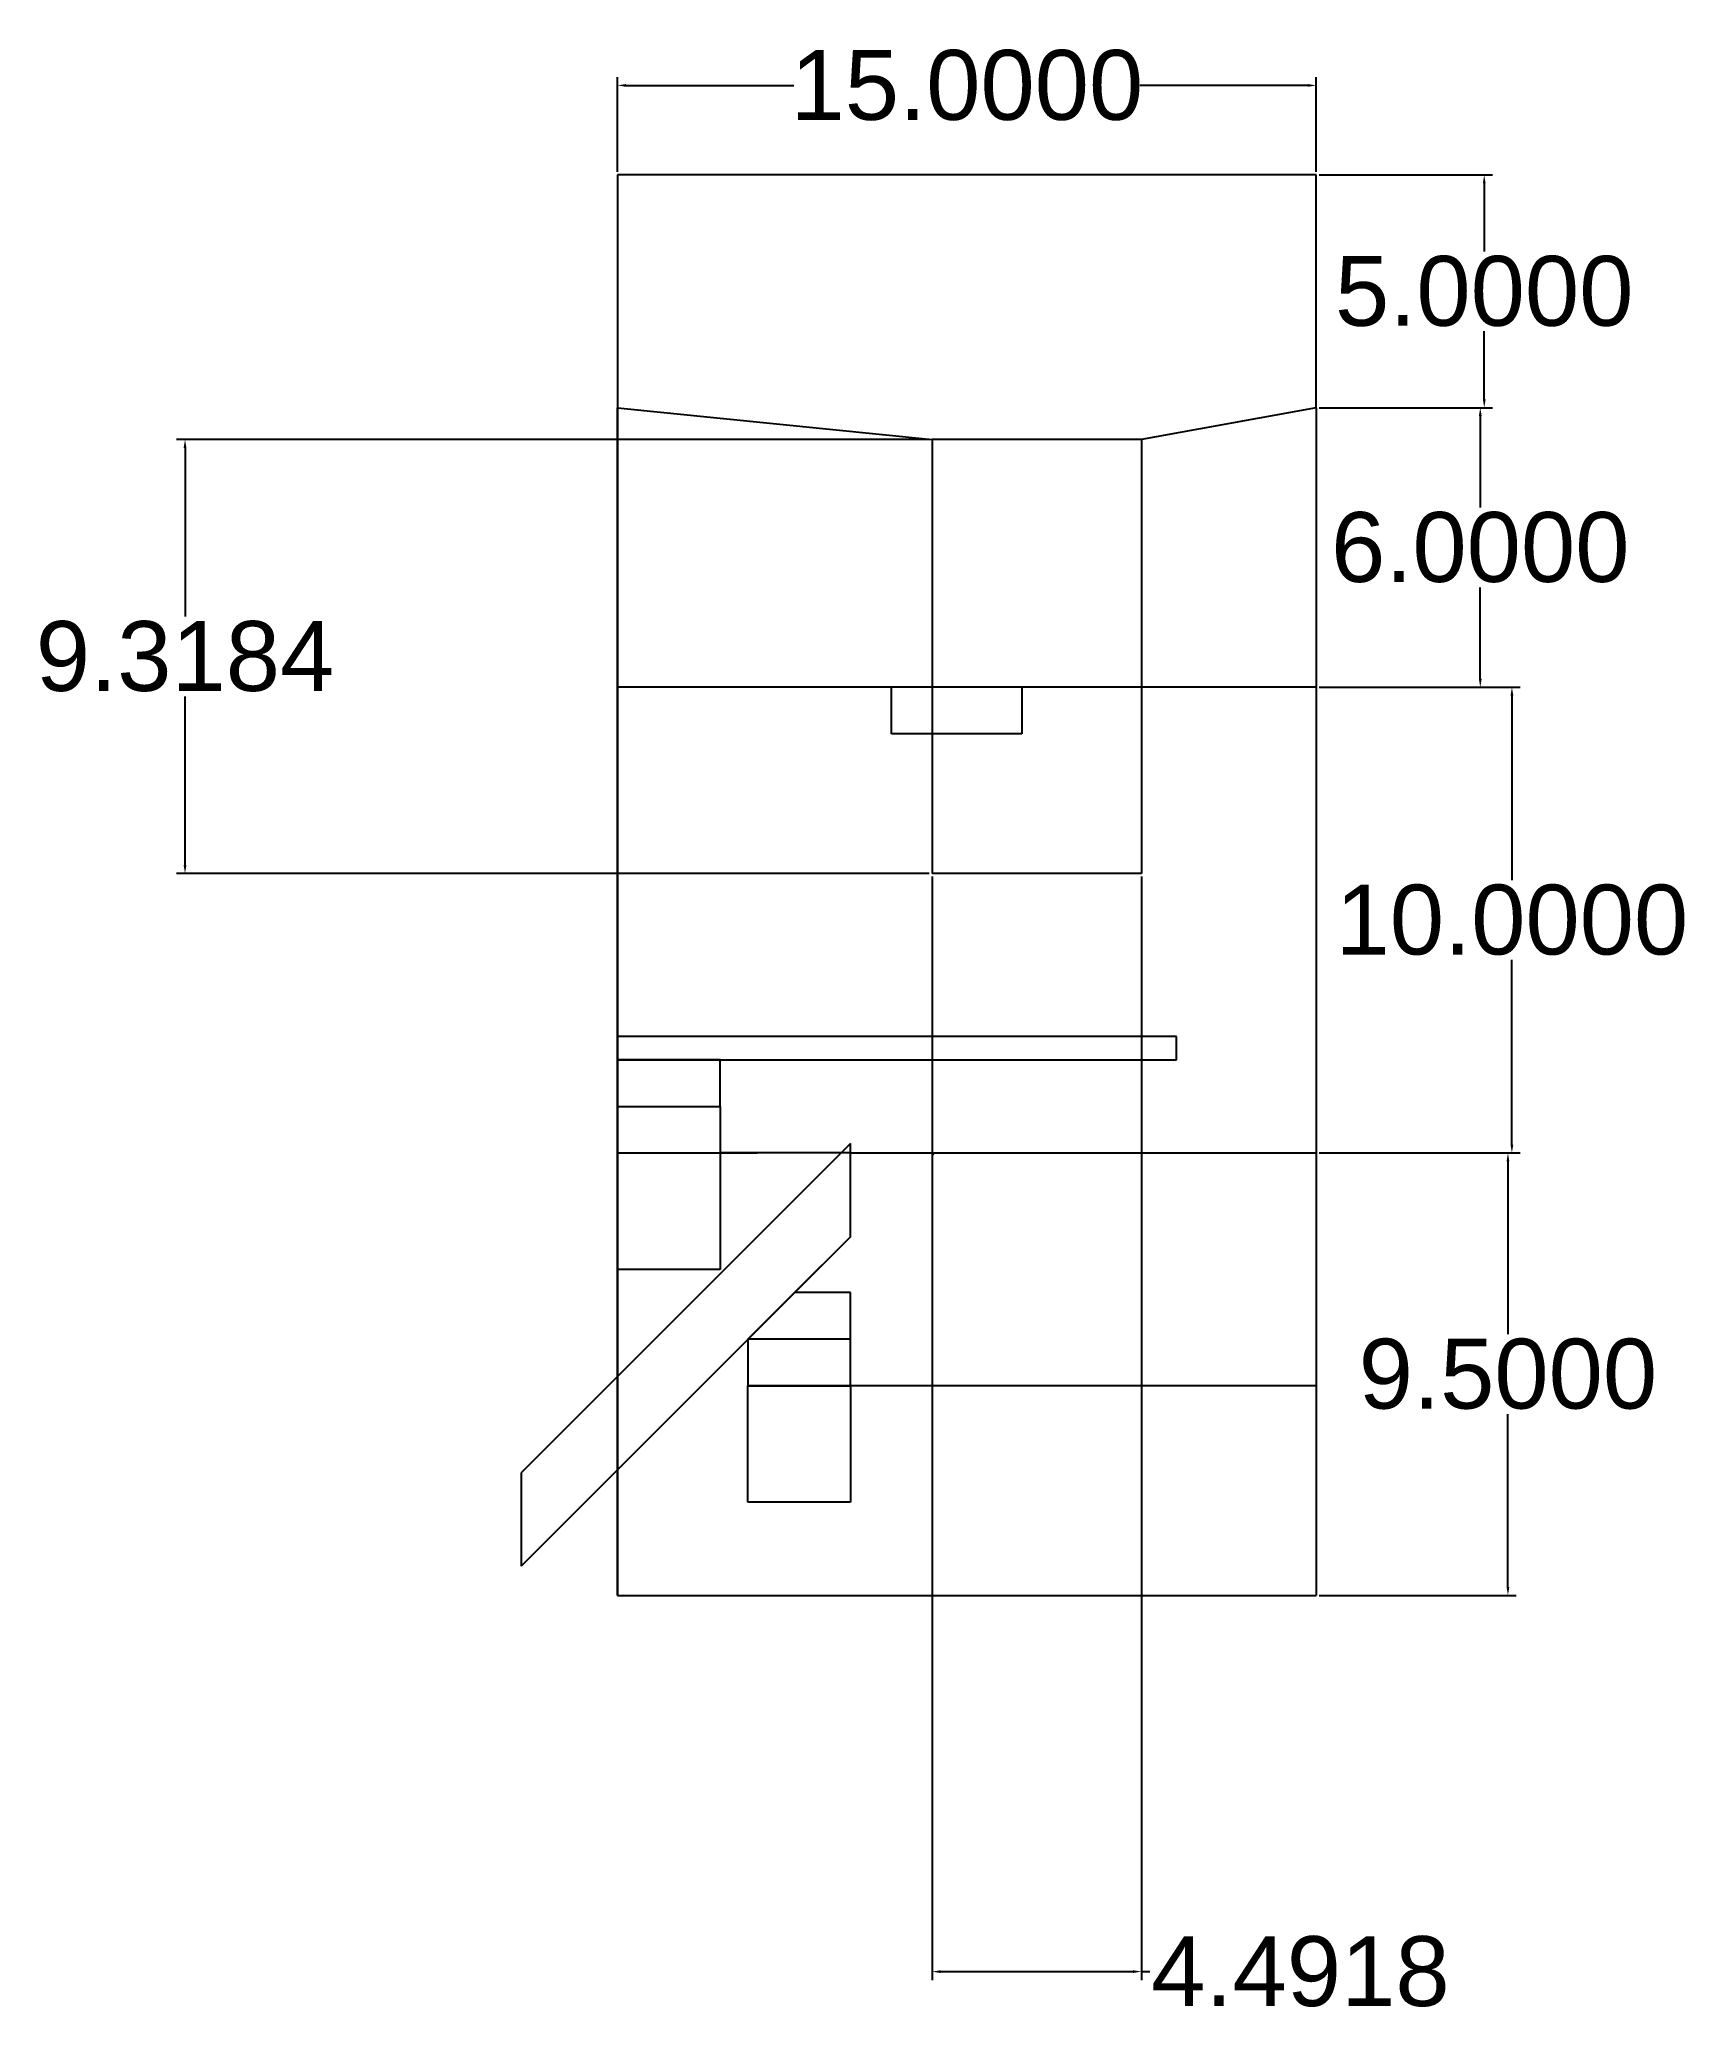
# Model space of a CAD drawing. Header units: millimetres. Extents: x 2737.6 to 2772.9, y 2205 to 2247.5.
import ezdxf

# ---------------------------------------------------------------- set-up
doc = ezdxf.new("R2010")
doc.units = ezdxf.units.MM
doc.styles.get("Standard").update_dxf_attribs({"font": 'arial.ttf'})
doc.dimstyles.get("Standard").update_dxf_attribs({"dimtxt": 1.5, "dimasz": 0.18, "dimexe": 0.18, "dimexo": 0.0625, "dimgap": 0.09, "dimtad": 0, "dimtih": 1, "dimtoh": 1, "dimdec": 4, "dimzin": 0, "dimdsep": 46, "dimtxsty": 'Standard', "dimcen": 0.09, "dimadec": 0, "dimazin": 0, "dimtfac": 1, "dimtdec": 4, "dimtofl": 0, "dimtmove": 0, "dimatfit": 3, "dimfxl": 1, "dimtolj": 1, "dimtzin": 0, "dimarcsym": 0})

# ---------------------------------------------------------------- blocks, each defined once
blk = doc.blocks.new('*D2')
at = {"color": 0, "lineweight": -2, "transparency": 16777216}
for p, q in [((2765.024, 2244.602), (2768.75, 2244.602)), ((2768.57, 2244.422), (2768.57, 2242.958)), ((2768.57, 2239.782), (2768.57, 2241.246)), ((2765.024, 2239.602), (2768.75, 2239.602))]:
    blk.add_line(p, q, dxfattribs=at)
at = {"color": 0, "transparency": 16777216}
for points in [[(2768.54, 2244.422), (2768.6, 2244.422), (2768.57, 2244.602)], [(2768.54, 2239.782), (2768.6, 2239.782), (2768.57, 2239.602)]]:
    blk.add_solid(points, dxfattribs=at)
at = {"layer": 'Defpoints', "color": 0, "transparency": 16777216}
for p in [(2764.962, 2244.602), (2764.962, 2239.602), (2768.57, 2239.602)]:
    blk.add_point(p, dxfattribs=at)
at = {"color": 0, "transparency": 16777216, "insert": (2768.57, 2242.102), "char_height": 1.5, "attachment_point": 5}
blk.add_mtext('\\A1;5.0000', dxfattribs=at)
blk = doc.blocks.new('*D3')
at = {"color": 0, "lineweight": -2, "transparency": 16777216}
for p, q in [((2765.024, 2239.602), (2768.665, 2239.602)), ((2768.485, 2239.422), (2768.485, 2237.458)), ((2768.485, 2233.782), (2768.485, 2235.746)), ((2765.024, 2233.602), (2768.665, 2233.602))]:
    blk.add_line(p, q, dxfattribs=at)
at = {"color": 0, "transparency": 16777216}
for points in [[(2768.455, 2239.422), (2768.515, 2239.422), (2768.485, 2239.602)], [(2768.455, 2233.782), (2768.515, 2233.782), (2768.485, 2233.602)]]:
    blk.add_solid(points, dxfattribs=at)
at = {"layer": 'Defpoints', "color": 0, "transparency": 16777216}
for p in [(2764.962, 2239.602), (2764.962, 2233.602), (2768.485, 2233.602)]:
    blk.add_point(p, dxfattribs=at)
at = {"color": 0, "transparency": 16777216, "insert": (2768.485, 2236.602), "char_height": 1.5, "attachment_point": 5}
blk.add_mtext('\\A1;6.0000', dxfattribs=at)
blk = doc.blocks.new('*D4')
at = {"color": 0, "lineweight": -2, "transparency": 16777216}
for p, q in [((2765.024, 2233.602), (2769.344, 2233.602)), ((2769.164, 2233.422), (2769.164, 2229.458)), ((2769.164, 2223.782), (2769.164, 2227.746)), ((2765.024, 2223.602), (2769.344, 2223.602))]:
    blk.add_line(p, q, dxfattribs=at)
at = {"color": 0, "transparency": 16777216}
for points in [[(2769.134, 2233.422), (2769.194, 2233.422), (2769.164, 2233.602)], [(2769.134, 2223.782), (2769.194, 2223.782), (2769.164, 2223.602)]]:
    blk.add_solid(points, dxfattribs=at)
at = {"layer": 'Defpoints', "color": 0, "transparency": 16777216}
for p in [(2764.962, 2233.602), (2764.962, 2223.602), (2769.164, 2223.602)]:
    blk.add_point(p, dxfattribs=at)
at = {"color": 0, "transparency": 16777216, "insert": (2769.164, 2228.602), "char_height": 1.5, "attachment_point": 5}
blk.add_mtext('\\A1;10.0000', dxfattribs=at)
blk = doc.blocks.new('*D5')
at = {"color": 0, "lineweight": -2, "transparency": 16777216}
for p, q in [((2765.024, 2223.602), (2769.259, 2223.602)), ((2769.079, 2223.422), (2769.079, 2219.708)), ((2769.079, 2214.282), (2769.079, 2217.996)), ((2765.024, 2214.102), (2769.259, 2214.102))]:
    blk.add_line(p, q, dxfattribs=at)
at = {"color": 0, "transparency": 16777216}
for points in [[(2769.049, 2223.422), (2769.109, 2223.422), (2769.079, 2223.602)], [(2769.049, 2214.282), (2769.109, 2214.282), (2769.079, 2214.102)]]:
    blk.add_solid(points, dxfattribs=at)
at = {"layer": 'Defpoints', "color": 0, "transparency": 16777216}
for p in [(2764.962, 2223.602), (2764.962, 2214.102), (2769.079, 2214.102)]:
    blk.add_point(p, dxfattribs=at)
at = {"color": 0, "transparency": 16777216, "insert": (2769.079, 2218.852), "char_height": 1.5, "attachment_point": 5}
blk.add_mtext('\\A1;9.5000', dxfattribs=at)
blk = doc.blocks.new('*D6')
at = {"color": 0, "lineweight": -2, "transparency": 16777216}
for p, q in [((2749.962, 2244.665), (2749.962, 2246.704)), ((2764.962, 2244.665), (2764.962, 2246.704)), ((2750.142, 2246.524), (2753.749, 2246.524)), ((2764.782, 2246.524), (2761.175, 2246.524))]:
    blk.add_line(p, q, dxfattribs=at)
at = {"color": 0, "transparency": 16777216}
for points in [[(2750.142, 2246.554), (2750.142, 2246.494), (2749.962, 2246.524)], [(2764.782, 2246.554), (2764.782, 2246.494), (2764.962, 2246.524)]]:
    blk.add_solid(points, dxfattribs=at)
at = {"layer": 'Defpoints', "color": 0, "transparency": 16777216}
for p in [(2764.962, 2246.524), (2749.962, 2244.602), (2764.962, 2244.602)]:
    blk.add_point(p, dxfattribs=at)
at = {"color": 0, "transparency": 16777216, "insert": (2757.462, 2246.524), "char_height": 1.5, "attachment_point": 5}
blk.add_mtext('\\A1;15.0000', dxfattribs=at)
blk = doc.blocks.new('*D7')
at = {"color": 0, "lineweight": -2, "transparency": 16777216}
for p, q in [((2756.653, 2238.921), (2740.494, 2238.921)), ((2740.674, 2238.741), (2740.674, 2235.118)), ((2740.674, 2229.782), (2740.674, 2233.405)), ((2756.653, 2229.602), (2740.494, 2229.602))]:
    blk.add_line(p, q, dxfattribs=at)
at = {"color": 0, "transparency": 16777216}
for points in [[(2740.644, 2238.741), (2740.704, 2238.741), (2740.674, 2238.921)], [(2740.644, 2229.782), (2740.704, 2229.782), (2740.674, 2229.602)]]:
    blk.add_solid(points, dxfattribs=at)
at = {"layer": 'Defpoints', "color": 0, "transparency": 16777216}
for p in [(2756.716, 2238.921), (2740.674, 2229.602), (2756.716, 2229.602)]:
    blk.add_point(p, dxfattribs=at)
at = {"color": 0, "transparency": 16777216, "insert": (2740.674, 2234.261), "char_height": 1.5, "attachment_point": 5}
blk.add_mtext('\\A1;9.3184', dxfattribs=at)
blk = doc.blocks.new('*D8')
at = {"color": 0, "lineweight": -2, "transparency": 16777216}
for p, q in [((2756.716, 2229.54), (2756.716, 2205.843)), ((2761.208, 2229.54), (2761.208, 2205.843)), ((2756.896, 2206.023), (2761.028, 2206.023)), ((2761.208, 2206.023), (2761.388, 2206.023))]:
    blk.add_line(p, q, dxfattribs=at)
at = {"color": 0, "transparency": 16777216}
for points in [[(2756.896, 2206.053), (2756.896, 2205.993), (2756.716, 2206.023)], [(2761.028, 2206.053), (2761.028, 2205.993), (2761.208, 2206.023)]]:
    blk.add_solid(points, dxfattribs=at)
at = {"layer": 'Defpoints', "color": 0, "transparency": 16777216}
for p in [(2756.716, 2229.602), (2761.208, 2229.602), (2761.208, 2206.023)]:
    blk.add_point(p, dxfattribs=at)
at = {"color": 0, "transparency": 16777216, "insert": (2764.623, 2206.023), "char_height": 1.5, "attachment_point": 5}
blk.add_mtext('\\A1;4.4918', dxfattribs=at)

msp = doc.modelspace()

# ---------------------------------------------------------------- linework, layer by layer
for p, q in [((2764.96169, 2244.60214), (2749.96169, 2244.60214)), ((2749.96169, 2244.60214), (2749.96169, 2239.60214)), ((2749.96169, 2244.60214), (2749.96169, 2214.10214)), ((2764.96169, 2239.60214), (2764.96169, 2244.60214)), ((2749.96169, 2214.10214), (2749.96169, 2239.60214)), ((2749.96169, 2239.60214), (2756.71581, 2238.92053)), ((2764.96169, 2239.60214), (2761.20757, 2238.92053)), ((2764.96169, 2239.60214), (2764.96169, 2214.10214)), ((2764.96169, 2239.60214), (2764.96169, 2233.60214)), ((2756.71581, 2238.92053), (2756.71581, 2229.60214)), ((2761.20757, 2238.92053), (2756.71581, 2238.92053)), ((2761.20757, 2238.92053), (2761.20757, 2229.60214)), ((2764.96169, 2233.60214), (2749.96169, 2233.60214)), ((2749.96169, 2233.60214), (2749.96169, 2223.60214)), ((2755.84169, 2232.60214), (2755.84169, 2233.60214)), ((2764.96169, 2233.60214), (2758.64169, 2233.60214)), ((2758.64169, 2233.60214), (2758.64169, 2232.60214)), ((2761.20757, 2233.60214), (2761.20757, 2229.60214)), ((2758.64169, 2232.60214), (2755.84169, 2232.60214)), ((2761.20757, 2229.60214), (2756.71581, 2229.60214)), ((2761.96169, 2226.10214), (2749.96169, 2226.10214)), ((2761.96169, 2225.60214), (2761.96169, 2226.10214)), ((2752.16169, 2225.60214), (2749.96169, 2225.60214)), ((2749.96169, 2225.60214), (2761.96169, 2225.60214)), ((2752.16169, 2224.60214), (2752.16169, 2225.60214)), ((2749.96169, 2223.60214), (2749.96169, 2224.60214)), ((2749.96169, 2224.60214), (2752.16169, 2224.60214)), ((2752.16169, 2224.60214), (2752.16169, 2223.60214)), ((2754.96169, 2223.80214), (2747.89062, 2216.73108)), ((2754.96169, 2221.80214), (2754.96169, 2223.80214)), ((2749.96169, 2223.60214), (2752.16169, 2223.60214)), ((2749.96169, 2223.60214), (2752.96169, 2223.60214)), ((2752.16169, 2223.60214), (2752.16169, 2221.10214)), ((2754.96169, 2223.60214), (2752.16169, 2223.60214)), ((2754.96169, 2223.60214), (2764.96169, 2223.60214)), ((2756.71581, 2223.60214), (2756.71581, 2223.55626)), ((2756.71581, 2223.55626), (2756.76169, 2223.60214)), ((2764.96169, 2223.60214), (2764.96169, 2218.60214)), ((2754.96169, 2221.80214), (2747.89062, 2214.73108)), ((2753.76169, 2220.60214), (2754.96169, 2221.80214)), ((2752.16169, 2221.10214), (2749.96169, 2221.10214)), ((2752.76169, 2219.60214), (2753.76169, 2220.60214)), ((2753.86169, 2220.60214), (2753.76169, 2220.60214)), ((2754.96169, 2220.60214), (2753.86169, 2220.60214)), ((2754.96169, 2219.60214), (2754.96169, 2220.60214)), ((2754.96169, 2219.60214), (2752.76169, 2219.60214)), ((2752.76169, 2219.60214), (2752.76169, 2218.60214)), ((2754.96169, 2218.60214), (2754.96169, 2219.60214)), ((2764.96169, 2218.60214), (2752.76169, 2218.60214)), ((2752.76169, 2218.60214), (2754.96169, 2218.60214)), ((2752.76169, 2216.10214), (2752.76169, 2218.60214)), ((2754.96169, 2218.60214), (2754.96169, 2216.10214)), ((2747.89062, 2216.73108), (2747.89062, 2214.73108)), ((2754.96169, 2216.10214), (2752.76169, 2216.10214)), ((2749.96169, 2214.10214), (2764.96169, 2214.10214))]:
    msp.add_line(p, q)

# ---------------------------------------------------------------- dimensions: what is measured, and where the dimension line sits
for base, p1, p2, picture, middle in [((2764.96169, 2246.52429), (2749.96169, 2244.60214), (2764.96169, 2244.60214), '*D6', (2757.46169, 2246.52429)), ((2761.20757, 2206.02342), (2756.71581, 2229.60214), (2761.20757, 2229.60214), '*D8', (2764.62286, 2206.02342))]:
    dim = msp.add_linear_dim(base=base, p1=p1, p2=p2, dimstyle='Standard')
    dim.commit()
    dim.dimension.update_dxf_attribs({"geometry": picture, "text_midpoint": middle})
for base, p1, p2, picture, middle in [((2768.57022, 2239.60214), (2764.96169, 2244.60214), (2764.96169, 2239.60214), '*D2', (2768.57022, 2242.10214)), ((2768.48543, 2233.60214), (2764.96169, 2239.60214), (2764.96169, 2233.60214), '*D3', (2768.48543, 2236.60214)), ((2740.67399, 2229.60214), (2756.71581, 2238.92053), (2756.71581, 2229.60214), '*D7', (2740.67399, 2234.26133)), ((2769.16375, 2223.60214), (2764.96169, 2233.60214), (2764.96169, 2223.60214), '*D4', (2769.16375, 2228.60214)), ((2769.07896, 2214.10214), (2764.96169, 2223.60214), (2764.96169, 2214.10214), '*D5', (2769.07896, 2218.85214))]:
    dim = msp.add_linear_dim(base=base, p1=p1, p2=p2, angle=90, dimstyle='Standard')
    dim.commit()
    dim.dimension.update_dxf_attribs({"geometry": picture, "text_midpoint": middle})

doc.saveas('drawing.dxf')
